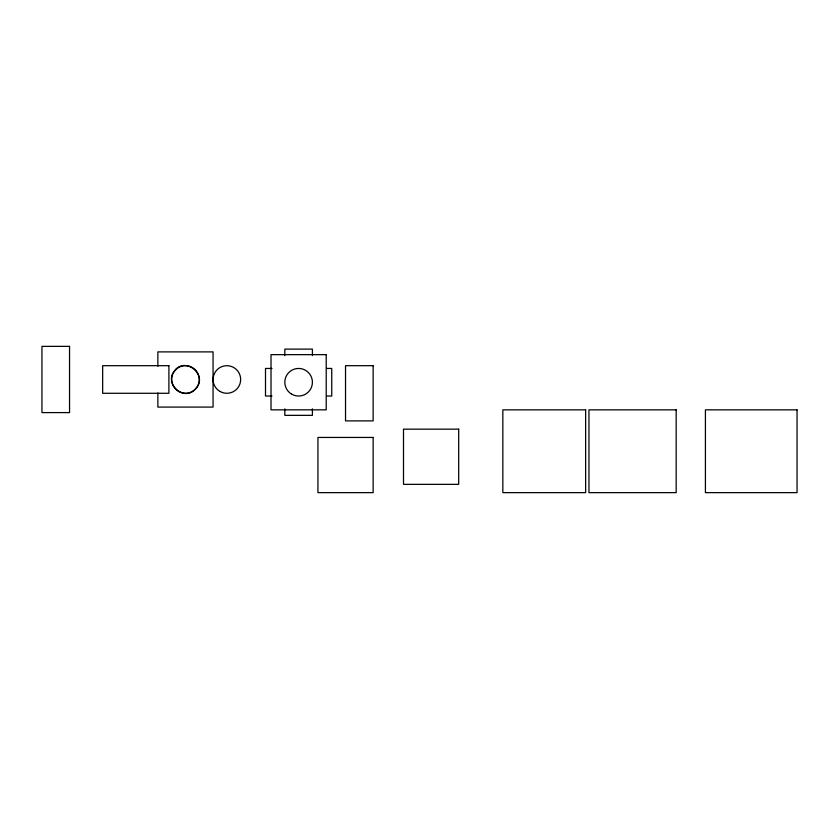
<?xml version="1.0" encoding="UTF-8"?>
<svg xmlns="http://www.w3.org/2000/svg" width="839" height="839" viewBox="0 0 839 839"><rect width="100%" height="100%" fill="white"/><g stroke="black" fill="none" stroke-linecap="round" stroke-linejoin="round"><path stroke-width="1.26" d="M175.708 369.726C162.388 381.871 183.521 402.657 195.435 389.023C208.355 376.438 187.265 357.026 175.498 369.517M271.993 368.447L265.502 368.447L265.502 396.039L271.993 396.039M326.539 368.447L331.741 368.447L331.741 396.039L326.539 396.039M312.412 355.621L312.412 349.118L284.82 349.118L284.82 355.621M312.412 408.866L312.412 415.357L284.82 415.357L284.82 408.866M157.868 366.213L157.868 351.887L213.064 351.887L213.064 407.083L157.868 407.083L157.868 392.956M69.553 346.36L41.95 346.36L41.95 412.599L69.553 412.599L69.553 346.36M326.214 354.645L271.018 354.645L271.018 409.841L326.214 409.841L326.214 354.645M168.901 365.678L102.662 365.678L102.662 393.281L168.901 393.281L168.901 365.678M373.135 365.678L345.532 365.678L345.532 420.884L373.135 420.884L373.135 365.678M585.643 409.841L502.844 409.841L502.844 492.64L585.643 492.64L585.643 409.841M676.171 409.841L588.957 409.841L588.957 492.64L676.171 492.64L676.171 409.841M797.05 409.841L705.421 409.841L705.421 492.64L797.05 492.64L797.05 409.841M458.692 429.159L403.496 429.159L403.496 484.355L458.692 484.355L458.692 429.159M373.135 437.444L317.939 437.444L317.939 492.64L373.135 492.64L373.135 437.444M291.72 394.194A13.802 13.802 0 0 0 312.412 382.238A13.802 13.802 0 0 0 291.72 370.293A13.802 13.802 0 0 0 291.72 394.194M178.56 391.435A13.802 13.802 0 0 0 199.263 379.48A13.802 13.802 0 0 0 178.56 367.534A13.802 13.802 0 0 0 178.56 391.435M219.965 391.435A13.802 13.802 0 0 0 240.657 379.48A13.802 13.802 0 0 0 219.965 367.534A13.802 13.802 0 0 0 219.965 391.435"/></g></svg>
